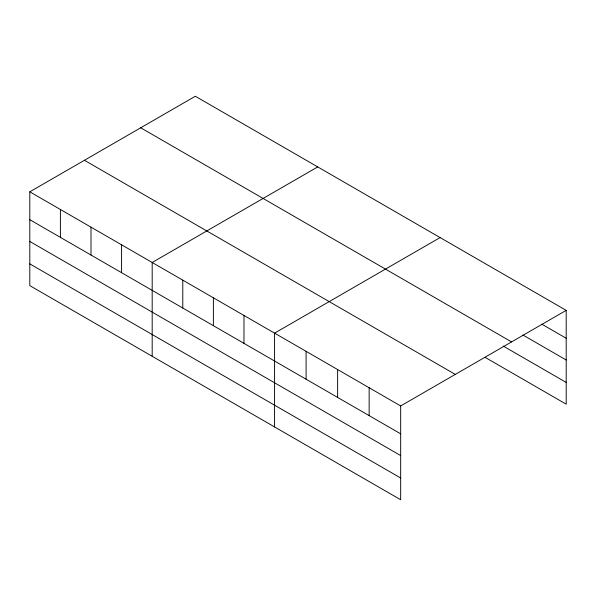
<?xml version="1.0" encoding="UTF-8"?>
<svg xmlns="http://www.w3.org/2000/svg" width="596" height="596" viewBox="0 0 596 596"><rect width="100%" height="100%" fill="white"/><g stroke="black" fill="none" stroke-linecap="round" stroke-linejoin="round"><path stroke-width="0.89" d="M400.668 455.575L400.668 405.943L29.8 191.823L29.8 285.626L400.668 499.746L400.668 455.575L29.8 241.455M485.025 357.309L566.2 404.177L566.2 310.374L195.332 96.254L29.8 191.823M317.72 166.91L152.189 262.478L152.189 356.289M440.101 237.573L274.57 333.142L274.57 426.945M400.668 405.943L566.2 310.374M541.771 324.142L566.2 338.252M522.856 334.982L566.2 360.006M140.708 127.79L511.577 341.91M503.151 346.023L566.2 382.423M84.423 160.287L455.292 374.407M29.8 219.7L400.668 433.821M29.8 263.872L400.668 477.992M369.147 387.743L369.147 415.621M337.619 369.542L337.619 397.42M306.098 351.342L306.098 379.22M243.98 315.478L243.98 343.356M213.383 297.814L213.383 325.692M182.786 280.15L182.786 308.028M121.591 244.814L121.591 272.692M90.994 227.15L90.994 255.028M60.397 209.487L60.397 237.364"/></g></svg>
